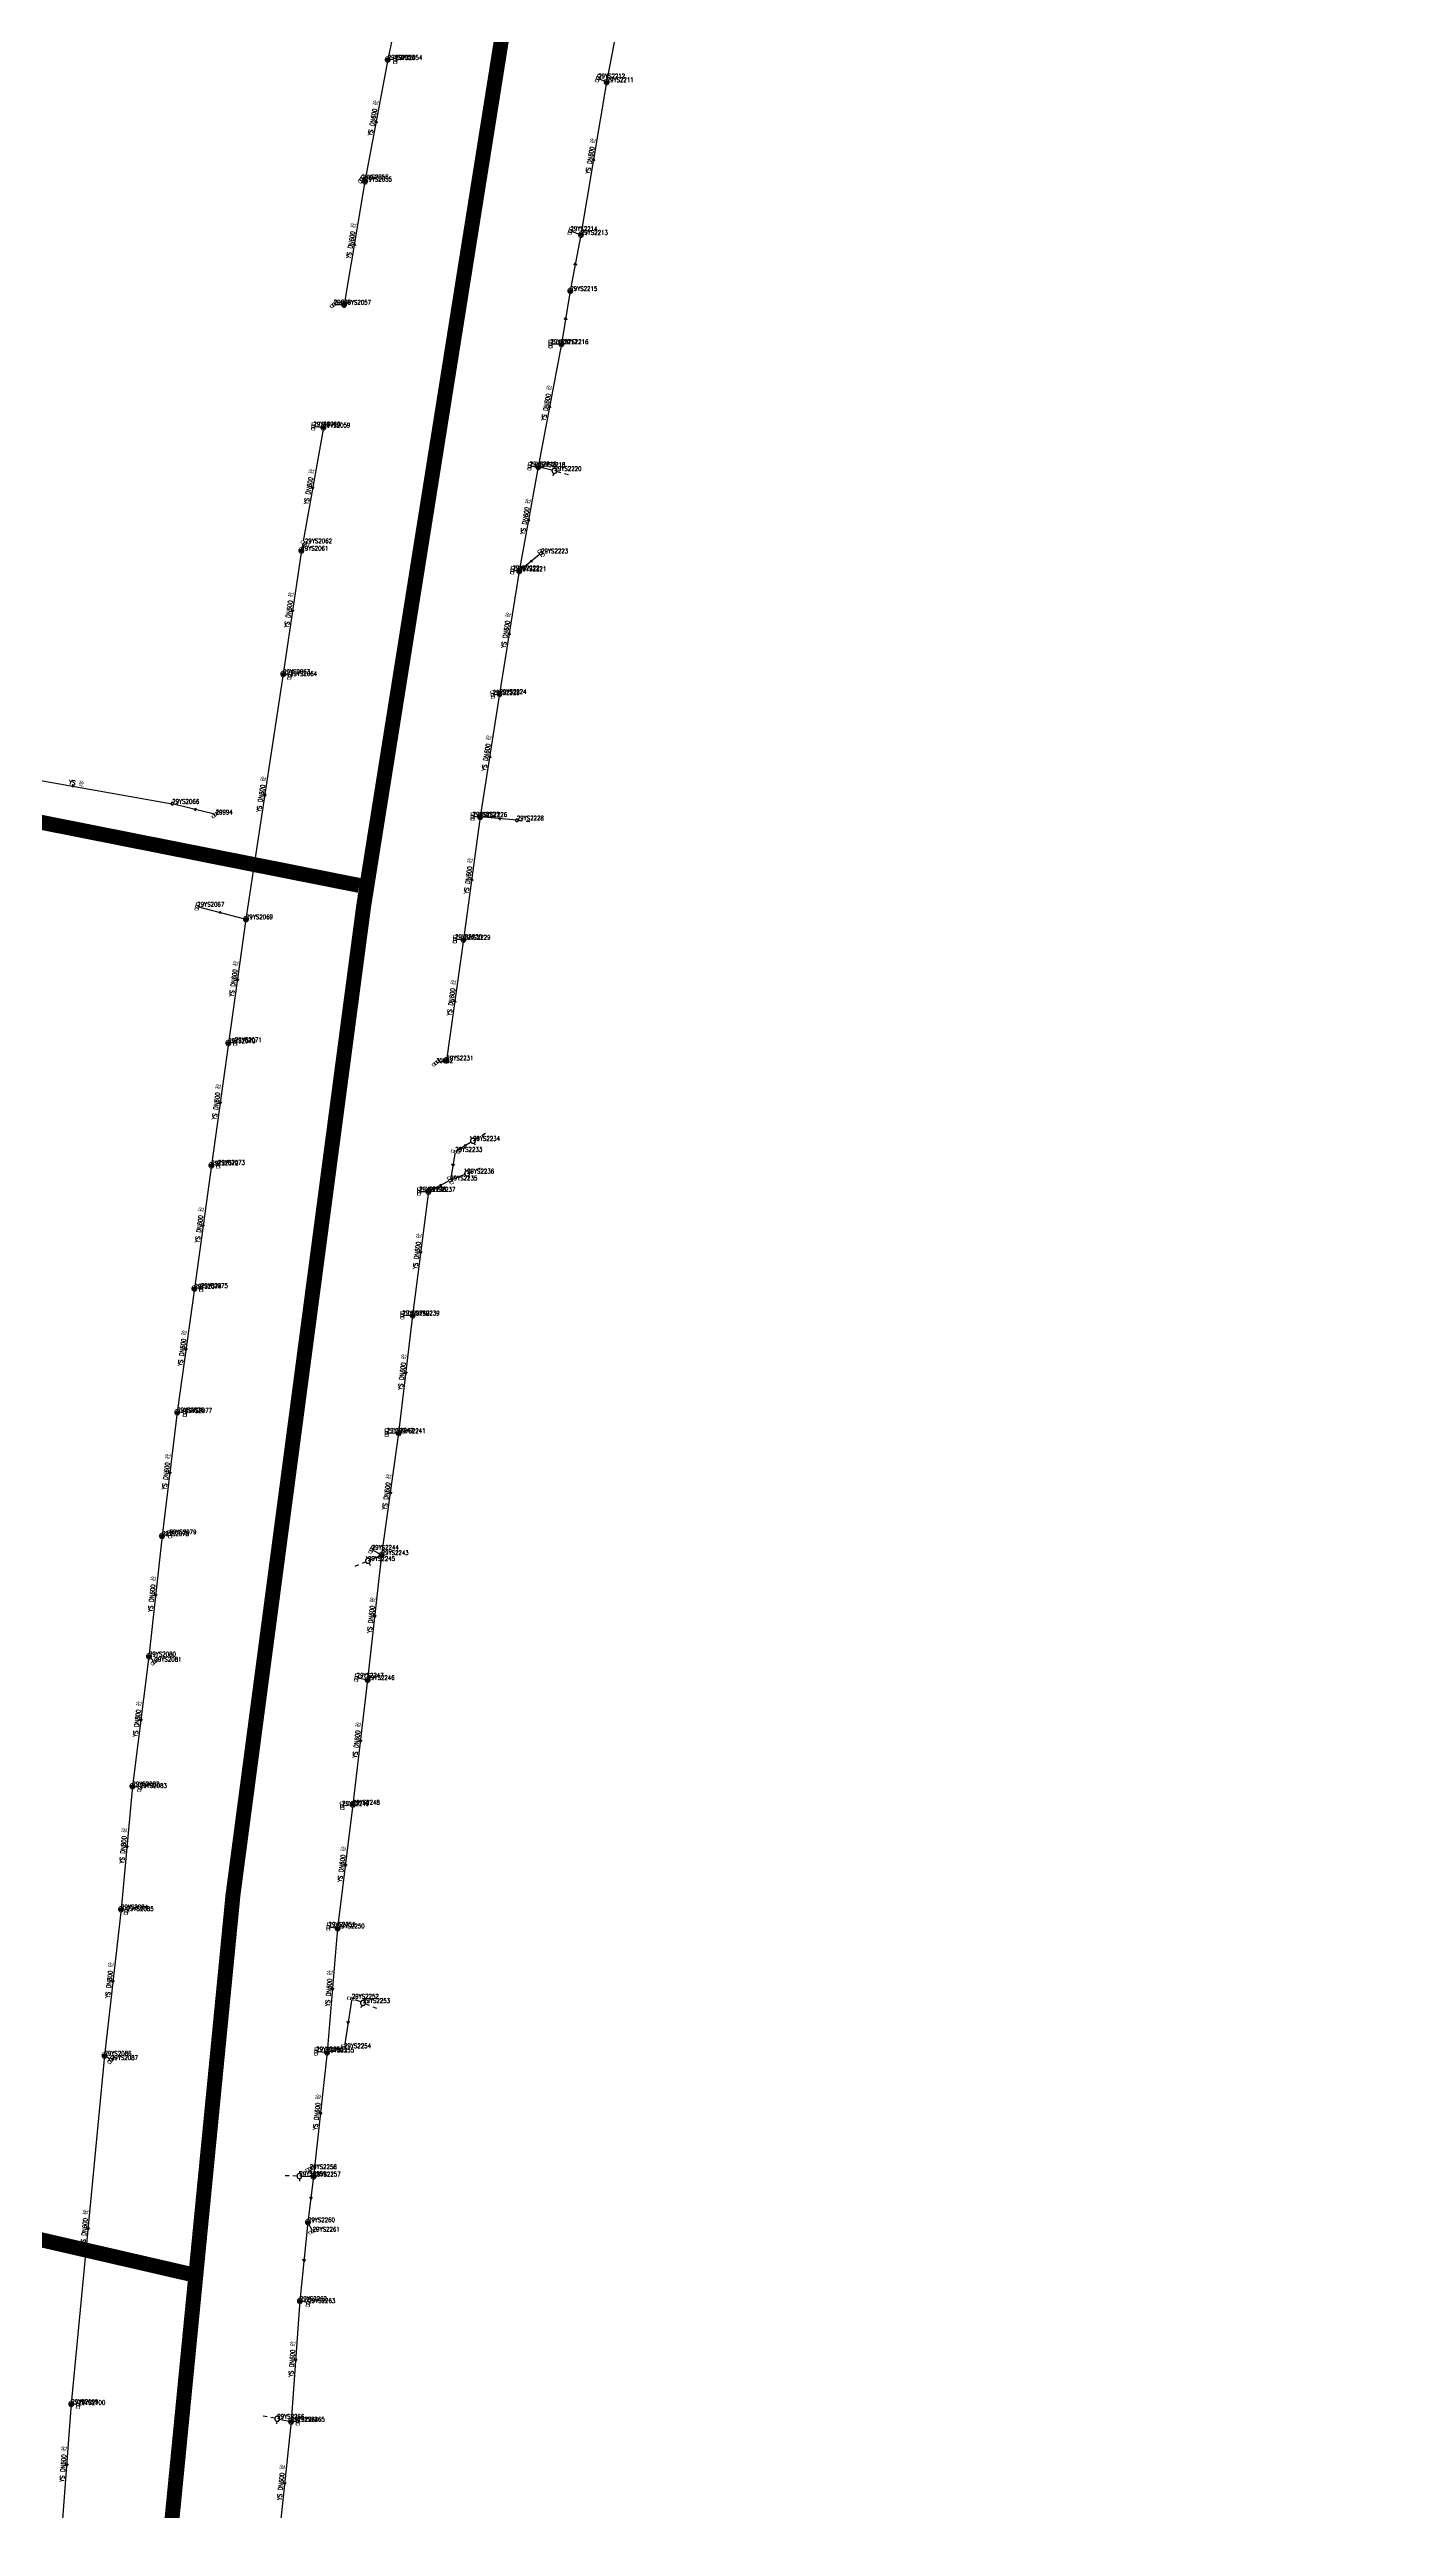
# Model space of a CAD drawing. Extents: x 78813 to 99477, y 2421021 to 2448125.
# Drawn here: x 83459.6 to 83732, y 2433721.8 to 2434215.7 of the extents above; entities that cross this region are included whole.
import ezdxf
from ezdxf.enums import TextEntityAlignment as Align

# ---------------------------------------------------------------- set-up
doc = ezdxf.new("R2010")
doc.units = 0
doc.set_wipeout_variables(frame=1)
doc.layers.get('0').update_dxf_attribs({"linetype": 'CONTINUOUS'})
doc.layers.add('DX_YS', color=42, linetype='CONTINUOUS')
doc.layers.add('道路', color=5, linetype='CONTINUOUS')
doc.layers.add('YSANNEXE', color=7, linetype='CONTINUOUS', true_color=0xcc9900)
doc.layers.add('YSLINE', color=7, linetype='CONTINUOUS', true_color=0xcc9900)
doc.styles.add('CcNameZT', font='txt.SHX', dxfattribs={"width": 0.8, "bigfont": 'HZTXT.SHX'})
doc.styles.get("Standard").update_dxf_attribs({"font": 'txt.shx', "bigfont": 'hztxt.shx'})

# ---------------------------------------------------------------- blocks, each defined once
blk = doc.blocks.new('PS雨水井')
blk.add_lwpolyline([(1, 0), (1, 0.07), (0.99, 0.14), (0.98, 0.21), (0.96, 0.28), (0.94, 0.34), (0.91, 0.41), (0.88, 0.47), (0.85, 0.53), (0.81, 0.59), (0.77, 0.64), (0.72, 0.69), (0.67, 0.74), (0.62, 0.79), (0.56, 0.83), (0.5, 0.87), (0.44, 0.9), (0.37, 0.93), (0.31, 0.95), (0.24, 0.97), (0.17, 0.98), (0.1, 0.99), (0.03, 1), (-0.03, 1), (-0.1, 0.99), (-0.17, 0.98), (-0.24, 0.97), (-0.31, 0.95), (-0.37, 0.93), (-0.44, 0.9), (-0.5, 0.87), (-0.56, 0.83), (-0.62, 0.79), (-0.67, 0.74), (-0.72, 0.69), (-0.77, 0.64), (-0.81, 0.59), (-0.85, 0.53), (-0.88, 0.47), (-0.91, 0.41), (-0.94, 0.34), (-0.96, 0.28), (-0.98, 0.21), (-0.99, 0.14), (-1, 0.07), (-1, 0), (-1, -0.07), (-0.99, -0.14), (-0.98, -0.21), (-0.96, -0.28), (-0.94, -0.34), (-0.91, -0.41), (-0.88, -0.47), (-0.85, -0.53), (-0.81, -0.59), (-0.77, -0.64), (-0.72, -0.69), (-0.67, -0.74), (-0.62, -0.79), (-0.56, -0.83), (-0.5, -0.87), (-0.44, -0.9), (-0.37, -0.93), (-0.31, -0.95), (-0.24, -0.97), (-0.17, -0.98), (-0.1, -0.99), (-0.03, -1), (0.03, -1), (0.1, -0.99), (0.17, -0.98), (0.24, -0.97), (0.31, -0.95), (0.37, -0.93), (0.44, -0.9), (0.5, -0.87), (0.56, -0.83), (0.62, -0.79), (0.67, -0.74), (0.72, -0.69), (0.77, -0.64), (0.81, -0.59), (0.85, -0.53), (0.88, -0.47), (0.91, -0.41), (0.94, -0.34), (0.96, -0.28), (0.98, -0.21), (0.99, -0.14), (1, 0)], close=True)
blk.add_wipeout([(1, 0), (1, 0.07), (0.99, 0.14), (0.98, 0.21), (0.96, 0.28), (0.94, 0.34), (0.91, 0.41), (0.88, 0.47), (0.85, 0.53), (0.81, 0.59), (0.77, 0.64), (0.72, 0.69), (0.67, 0.74), (0.62, 0.79), (0.56, 0.83), (0.5, 0.87), (0.44, 0.9), (0.37, 0.93), (0.31, 0.95), (0.24, 0.97), (0.17, 0.98), (0.1, 0.99), (0.03, 1), (-0.03, 1), (-0.1, 0.99), (-0.17, 0.98), (-0.24, 0.97), (-0.31, 0.95), (-0.37, 0.93), (-0.44, 0.9), (-0.5, 0.87), (-0.56, 0.83), (-0.62, 0.79), (-0.67, 0.74), (-0.72, 0.69), (-0.77, 0.64), (-0.81, 0.59), (-0.85, 0.53), (-0.88, 0.47), (-0.91, 0.41), (-0.94, 0.34), (-0.96, 0.28), (-0.98, 0.21), (-0.99, 0.14), (-1, 0.07), (-1, 0), (-1, -0.07), (-0.99, -0.14), (-0.98, -0.21), (-0.96, -0.28), (-0.94, -0.34), (-0.91, -0.41), (-0.88, -0.47), (-0.85, -0.53), (-0.81, -0.59), (-0.77, -0.64), (-0.72, -0.69), (-0.67, -0.74), (-0.62, -0.79), (-0.56, -0.83), (-0.5, -0.87), (-0.44, -0.9), (-0.37, -0.93), (-0.31, -0.95), (-0.24, -0.97), (-0.17, -0.98), (-0.1, -0.99), (-0.03, -1), (0.03, -1), (0.1, -0.99), (0.17, -0.98), (0.24, -0.97), (0.31, -0.95), (0.37, -0.93), (0.44, -0.9), (0.5, -0.87), (0.56, -0.83), (0.62, -0.79), (0.67, -0.74), (0.72, -0.69), (0.77, -0.64), (0.81, -0.59), (0.85, -0.53), (0.88, -0.47), (0.91, -0.41), (0.94, -0.34), (0.96, -0.28), (0.98, -0.21), (0.99, -0.14)])
for p, q in [((-1, 0), (0, 0)), ((-0.88, 0.48), (0, 0.47)), ((0, 1), (0, 0)), ((0, 0.47), (0.88, 0.47)), ((0, 0), (0, -1)), ((0, 0), (1, 0)), ((-0.88, -0.48), (0, -0.48)), ((0, -0.48), (0.88, -0.48))]:
    blk.add_line(p, q)
blk = doc.blocks.new('PS管线点')
blk.add_wipeout([(0.5, 0), (0.5, 0.03), (0.5, 0.07), (0.49, 0.1), (0.48, 0.14), (0.47, 0.17), (0.46, 0.2), (0.44, 0.23), (0.42, 0.26), (0.4, 0.29), (0.38, 0.32), (0.36, 0.35), (0.33, 0.37), (0.31, 0.39), (0.28, 0.41), (0.25, 0.43), (0.22, 0.45), (0.19, 0.46), (0.15, 0.48), (0.12, 0.49), (0.09, 0.49), (0.05, 0.5), (0.02, 0.5), (-0.02, 0.5), (-0.05, 0.5), (-0.09, 0.49), (-0.12, 0.49), (-0.15, 0.48), (-0.19, 0.46), (-0.22, 0.45), (-0.25, 0.43), (-0.28, 0.41), (-0.31, 0.39), (-0.33, 0.37), (-0.36, 0.35), (-0.38, 0.32), (-0.4, 0.29), (-0.42, 0.26), (-0.44, 0.23), (-0.46, 0.2), (-0.47, 0.17), (-0.48, 0.14), (-0.49, 0.1), (-0.5, 0.07), (-0.5, 0.03), (-0.5, 0), (-0.5, -0.03), (-0.5, -0.07), (-0.49, -0.1), (-0.48, -0.14), (-0.47, -0.17), (-0.46, -0.2), (-0.44, -0.23), (-0.42, -0.26), (-0.4, -0.29), (-0.38, -0.32), (-0.36, -0.35), (-0.33, -0.37), (-0.31, -0.39), (-0.28, -0.41), (-0.25, -0.43), (-0.22, -0.45), (-0.19, -0.46), (-0.15, -0.48), (-0.12, -0.49), (-0.09, -0.49), (-0.05, -0.5), (-0.02, -0.5), (0.02, -0.5), (0.05, -0.5), (0.09, -0.49), (0.12, -0.49), (0.15, -0.48), (0.19, -0.46), (0.22, -0.45), (0.25, -0.43), (0.28, -0.41), (0.31, -0.39), (0.33, -0.37), (0.36, -0.35), (0.38, -0.32), (0.4, -0.29), (0.42, -0.26), (0.44, -0.23), (0.46, -0.2), (0.47, -0.17), (0.48, -0.14), (0.49, -0.1), (0.5, -0.07)])
blk.add_lwpolyline([(0.5, 0), (0.5, 0.03), (0.5, 0.07), (0.49, 0.1), (0.48, 0.14), (0.47, 0.17), (0.46, 0.2), (0.44, 0.23), (0.42, 0.26), (0.4, 0.29), (0.38, 0.32), (0.36, 0.35), (0.33, 0.37), (0.31, 0.39), (0.28, 0.41), (0.25, 0.43), (0.22, 0.45), (0.19, 0.46), (0.15, 0.48), (0.12, 0.49), (0.09, 0.49), (0.05, 0.5), (0.02, 0.5), (-0.02, 0.5), (-0.05, 0.5), (-0.09, 0.49), (-0.12, 0.49), (-0.15, 0.48), (-0.19, 0.46), (-0.22, 0.45), (-0.25, 0.43), (-0.28, 0.41), (-0.31, 0.39), (-0.33, 0.37), (-0.36, 0.35), (-0.38, 0.32), (-0.4, 0.29), (-0.42, 0.26), (-0.44, 0.23), (-0.46, 0.2), (-0.47, 0.17), (-0.48, 0.14), (-0.49, 0.1), (-0.5, 0.07), (-0.5, 0.03), (-0.5, 0), (-0.5, -0.03), (-0.5, -0.07), (-0.49, -0.1), (-0.48, -0.14), (-0.47, -0.17), (-0.46, -0.2), (-0.44, -0.23), (-0.42, -0.26), (-0.4, -0.29), (-0.38, -0.32), (-0.36, -0.35), (-0.33, -0.37), (-0.31, -0.39), (-0.28, -0.41), (-0.25, -0.43), (-0.22, -0.45), (-0.19, -0.46), (-0.15, -0.48), (-0.12, -0.49), (-0.09, -0.49), (-0.05, -0.5), (-0.02, -0.5), (0.02, -0.5), (0.05, -0.5), (0.09, -0.49), (0.12, -0.49), (0.15, -0.48), (0.19, -0.46), (0.22, -0.45), (0.25, -0.43), (0.28, -0.41), (0.31, -0.39), (0.33, -0.37), (0.36, -0.35), (0.38, -0.32), (0.4, -0.29), (0.42, -0.26), (0.44, -0.23), (0.46, -0.2), (0.47, -0.17), (0.48, -0.14), (0.49, -0.1), (0.5, -0.07), (0.5, 0)], close=True)
blk = doc.blocks.new('PS雨篦')
blk.add_lwpolyline([(-1.5, 0.5), (0, 0.5), (1.5, 0.5), (1.5, -0.5), (0, -0.5), (-1.5, -0.5)], close=True)
blk.add_wipeout([(-1.5, 0.5), (0, 0.5), (1.5, 0.5), (1.5, -0.5), (0, -0.5), (-1.5, -0.5)])
for p, q in [((-0.51, -0.5), (-0.51, 0.5)), ((0.49, -0.5), (0.49, 0.5))]:
    blk.add_line(p, q)
blk = doc.blocks.new('PS预留口')
blk.add_lwpolyline([(4.2, 0), (5.8, 0)])
blk.add_wipeout([(1, 0), (1, 0.07), (0.99, 0.14), (0.98, 0.21), (0.96, 0.28), (0.94, 0.34), (0.91, 0.41), (0.88, 0.47), (0.85, 0.53), (0.81, 0.59), (0.77, 0.64), (0.72, 0.69), (0.67, 0.74), (0.62, 0.79), (0.56, 0.83), (0.5, 0.87), (0.44, 0.9), (0.37, 0.93), (0.31, 0.95), (0.24, 0.97), (0.17, 0.98), (0.1, 0.99), (0.03, 1), (-0.03, 1), (-0.1, 0.99), (-0.17, 0.98), (-0.24, 0.97), (-0.31, 0.95), (-0.37, 0.93), (-0.44, 0.9), (-0.5, 0.87), (-0.56, 0.83), (-0.62, 0.79), (-0.67, 0.74), (-0.72, 0.69), (-0.77, 0.64), (-0.81, 0.59), (-0.85, 0.53), (-0.88, 0.47), (-0.91, 0.41), (-0.94, 0.34), (-0.96, 0.28), (-0.98, 0.21), (-0.99, 0.14), (-1, 0.07), (-1, 0), (-1, -0.07), (-0.99, -0.14), (-0.98, -0.21), (-0.96, -0.28), (-0.94, -0.34), (-0.91, -0.41), (-0.88, -0.47), (-0.85, -0.53), (-0.81, -0.59), (-0.77, -0.64), (-0.72, -0.69), (-0.67, -0.74), (-0.62, -0.79), (-0.56, -0.83), (-0.5, -0.87), (-0.44, -0.9), (-0.37, -0.93), (-0.31, -0.95), (-0.24, -0.97), (-0.17, -0.98), (-0.1, -0.99), (-0.03, -1), (0.03, -1), (0.1, -0.99), (0.17, -0.98), (0.24, -0.97), (0.31, -0.95), (0.37, -0.93), (0.44, -0.9), (0.5, -0.87), (0.56, -0.83), (0.62, -0.79), (0.67, -0.74), (0.72, -0.69), (0.77, -0.64), (0.81, -0.59), (0.85, -0.53), (0.88, -0.47), (0.91, -0.41), (0.94, -0.34), (0.96, -0.28), (0.98, -0.21), (0.99, -0.14)])
blk.add_line((1, 0), (2.6, 0))
blk.add_lwpolyline([(1, 0), (1, 0.07), (0.99, 0.14), (0.98, 0.21), (0.96, 0.28), (0.94, 0.34), (0.91, 0.41), (0.88, 0.47), (0.85, 0.53), (0.81, 0.59), (0.77, 0.64), (0.72, 0.69), (0.67, 0.74), (0.62, 0.79), (0.56, 0.83), (0.5, 0.87), (0.44, 0.9), (0.37, 0.93), (0.31, 0.95), (0.24, 0.97), (0.17, 0.98), (0.1, 0.99), (0.03, 1), (-0.03, 1), (-0.1, 0.99), (-0.17, 0.98), (-0.24, 0.97), (-0.31, 0.95), (-0.37, 0.93), (-0.44, 0.9), (-0.5, 0.87), (-0.56, 0.83), (-0.62, 0.79), (-0.67, 0.74), (-0.72, 0.69), (-0.77, 0.64), (-0.81, 0.59), (-0.85, 0.53), (-0.88, 0.47), (-0.91, 0.41), (-0.94, 0.34), (-0.96, 0.28), (-0.98, 0.21), (-0.99, 0.14), (-1, 0.07), (-1, 0), (-1, -0.07), (-0.99, -0.14), (-0.98, -0.21), (-0.96, -0.28), (-0.94, -0.34), (-0.91, -0.41), (-0.88, -0.47), (-0.85, -0.53), (-0.81, -0.59), (-0.77, -0.64), (-0.72, -0.69), (-0.67, -0.74), (-0.62, -0.79), (-0.56, -0.83), (-0.5, -0.87), (-0.44, -0.9), (-0.37, -0.93), (-0.31, -0.95), (-0.24, -0.97), (-0.17, -0.98), (-0.1, -0.99), (-0.03, -1), (0.03, -1), (0.1, -0.99), (0.17, -0.98), (0.24, -0.97), (0.31, -0.95), (0.37, -0.93), (0.44, -0.9), (0.5, -0.87), (0.56, -0.83), (0.62, -0.79), (0.67, -0.74), (0.72, -0.69), (0.77, -0.64), (0.81, -0.59), (0.85, -0.53), (0.88, -0.47), (0.91, -0.41), (0.94, -0.34), (0.96, -0.28), (0.98, -0.21), (0.99, -0.14), (1, 0)], close=True)
for points in [[(0, 1), (0, 2)], [(0, -2), (0, -1)]]:
    blk.add_lwpolyline(points)
blk = doc.blocks.new('PS非普查')
blk.add_lwpolyline([(3.7, 0), (5.3, 0)])
blk.add_wipeout([(0.5, 0), (0.5, 0.03), (0.5, 0.07), (0.49, 0.1), (0.48, 0.14), (0.47, 0.17), (0.46, 0.2), (0.44, 0.23), (0.42, 0.26), (0.4, 0.29), (0.38, 0.32), (0.36, 0.35), (0.33, 0.37), (0.31, 0.39), (0.28, 0.41), (0.25, 0.43), (0.22, 0.45), (0.19, 0.46), (0.15, 0.48), (0.12, 0.49), (0.09, 0.49), (0.05, 0.5), (0.02, 0.5), (-0.02, 0.5), (-0.05, 0.5), (-0.09, 0.49), (-0.12, 0.49), (-0.15, 0.48), (-0.19, 0.46), (-0.22, 0.45), (-0.25, 0.43), (-0.28, 0.41), (-0.31, 0.39), (-0.33, 0.37), (-0.36, 0.35), (-0.38, 0.32), (-0.4, 0.29), (-0.42, 0.26), (-0.44, 0.23), (-0.46, 0.2), (-0.47, 0.17), (-0.48, 0.14), (-0.49, 0.1), (-0.5, 0.07), (-0.5, 0.03), (-0.5, 0), (-0.5, -0.03), (-0.5, -0.07), (-0.49, -0.1), (-0.48, -0.14), (-0.47, -0.17), (-0.46, -0.2), (-0.44, -0.23), (-0.42, -0.26), (-0.4, -0.29), (-0.38, -0.32), (-0.36, -0.35), (-0.33, -0.37), (-0.31, -0.39), (-0.28, -0.41), (-0.25, -0.43), (-0.22, -0.45), (-0.19, -0.46), (-0.15, -0.48), (-0.12, -0.49), (-0.09, -0.49), (-0.05, -0.5), (-0.02, -0.5), (0.02, -0.5), (0.05, -0.5), (0.09, -0.49), (0.12, -0.49), (0.15, -0.48), (0.19, -0.46), (0.22, -0.45), (0.25, -0.43), (0.28, -0.41), (0.31, -0.39), (0.33, -0.37), (0.36, -0.35), (0.38, -0.32), (0.4, -0.29), (0.42, -0.26), (0.44, -0.23), (0.46, -0.2), (0.47, -0.17), (0.48, -0.14), (0.49, -0.1), (0.5, -0.07)])
blk.add_line((0.5, 0), (2.1, 0))
blk.add_lwpolyline([(0.5, 0), (0.5, 0.03), (0.5, 0.07), (0.49, 0.1), (0.48, 0.14), (0.47, 0.17), (0.46, 0.2), (0.44, 0.23), (0.42, 0.26), (0.4, 0.29), (0.38, 0.32), (0.36, 0.35), (0.33, 0.37), (0.31, 0.39), (0.28, 0.41), (0.25, 0.43), (0.22, 0.45), (0.19, 0.46), (0.15, 0.48), (0.12, 0.49), (0.09, 0.49), (0.05, 0.5), (0.02, 0.5), (-0.02, 0.5), (-0.05, 0.5), (-0.09, 0.49), (-0.12, 0.49), (-0.15, 0.48), (-0.19, 0.46), (-0.22, 0.45), (-0.25, 0.43), (-0.28, 0.41), (-0.31, 0.39), (-0.33, 0.37), (-0.36, 0.35), (-0.38, 0.32), (-0.4, 0.29), (-0.42, 0.26), (-0.44, 0.23), (-0.46, 0.2), (-0.47, 0.17), (-0.48, 0.14), (-0.49, 0.1), (-0.5, 0.07), (-0.5, 0.03), (-0.5, 0), (-0.5, -0.03), (-0.5, -0.07), (-0.49, -0.1), (-0.48, -0.14), (-0.47, -0.17), (-0.46, -0.2), (-0.44, -0.23), (-0.42, -0.26), (-0.4, -0.29), (-0.38, -0.32), (-0.36, -0.35), (-0.33, -0.37), (-0.31, -0.39), (-0.28, -0.41), (-0.25, -0.43), (-0.22, -0.45), (-0.19, -0.46), (-0.15, -0.48), (-0.12, -0.49), (-0.09, -0.49), (-0.05, -0.5), (-0.02, -0.5), (0.02, -0.5), (0.05, -0.5), (0.09, -0.49), (0.12, -0.49), (0.15, -0.48), (0.19, -0.46), (0.22, -0.45), (0.25, -0.43), (0.28, -0.41), (0.31, -0.39), (0.33, -0.37), (0.36, -0.35), (0.38, -0.32), (0.4, -0.29), (0.42, -0.26), (0.44, -0.23), (0.46, -0.2), (0.47, -0.17), (0.48, -0.14), (0.49, -0.1), (0.5, -0.07), (0.5, 0)], close=True)
blk = doc.blocks.new('测量点')
h = blk.add_hatch(color=256)
edge = h.paths.add_edge_path()
edge.add_arc((0, 0), 0.5, 0, 360)
blk.add_circle((0, 0), 0.5)
blk = doc.blocks.new('LX')
for p, q in [((-0.866, 0.5), (0, 0)), ((0, 0), (-0.866, -0.5))]:
    blk.add_line(p, q)

msp = doc.modelspace()

# ---------------------------------------------------------------- linework, layer by layer
at = {"layer": 'YSLINE'}
for p, q in [((83532.62, 2434237.83), (83527.52, 2434213.61)), ((83575.22, 2434228.69), (83571.45, 2434209.08)), ((83527.52, 2434213.61), (83522.96, 2434189.15)), ((83529.04, 2434213.56), (83527.52, 2434213.61)), ((83571.45, 2434209.08), (83566.28, 2434178.45)), ((83569.74, 2434209.86), (83571.45, 2434209.08)), ((83522.96, 2434189.15), (83518.77, 2434164.44)), ((83522.27, 2434189.6), (83522.96, 2434189.15)), ((83566.28, 2434178.45), (83564.16, 2434167.2)), ((83564.19, 2434179.21), (83566.28, 2434178.45)), ((83564.16, 2434167.2), (83562.37, 2434156.54)), ((83516.72, 2434164.47), (83518.77, 2434164.44)), ((83562.37, 2434156.54), (83557.74, 2434131.88)), ((83560.19, 2434156.55), (83562.37, 2434156.54)), ((83514.61, 2434139.81), (83510.2, 2434115.1)), ((83512.62, 2434140.03), (83514.61, 2434139.81)), ((83557.74, 2434131.88), (83553.91, 2434110.98)), ((83556, 2434132.01), (83557.74, 2434131.88)), ((83560.98, 2434131.08), (83557.74, 2434131.88)), ((83510.2, 2434115.1), (83506.56, 2434090.34)), ((83510.93, 2434116.58), (83510.2, 2434115.1)), ((83558.3, 2434114.55), (83553.91, 2434110.98)), ((83553.91, 2434110.98), (83549.96, 2434086.33)), ((83552.56, 2434111.16), (83553.91, 2434110.98)), ((83506.56, 2434090.34), (83499.09, 2434041.14)), ((83507.94, 2434089.93), (83506.56, 2434090.34)), ((83549.96, 2434086.33), (83546.06, 2434061.67)), ((83548.58, 2434086.18), (83549.96, 2434086.33)), ((83444.9, 2434071.26), (83484.29, 2434064.3)), ((83493.01, 2434062.17), (83484.29, 2434064.3)), ((83546.06, 2434061.67), (83542.72, 2434037.04)), ((83544.56, 2434061.73), (83546.06, 2434061.67)), ((83553.43, 2434060.97), (83546.06, 2434061.67)), ((83489.31, 2434043.66), (83499.09, 2434041.14)), ((83499.09, 2434041.14), (83495.55, 2434016.29)), ((83542.72, 2434037.04), (83539.3, 2434012.82)), ((83541.03, 2434037.15), (83542.72, 2434037.04)), ((83495.55, 2434016.29), (83492.15, 2433991.75)), ((83496.84, 2434016.49), (83495.55, 2434016.29)), ((83537.21, 2434012.29), (83539.3, 2434012.82)), ((83541.07, 2433994.49), (83540.09, 2433988.74)), ((83544.64, 2433996.67), (83541.07, 2433994.49)), ((83492.15, 2433991.75), (83488.73, 2433967.02)), ((83493.46, 2433991.87), (83492.15, 2433991.75)), ((83540.09, 2433988.74), (83535.69, 2433986.47)), ((83543.46, 2433990.12), (83540.09, 2433988.74)), ((83535.69, 2433986.47), (83532.52, 2433961.64)), ((83533.83, 2433986.51), (83535.69, 2433986.47)), ((83488.73, 2433967.02), (83485.29, 2433942.22)), ((83490.04, 2433967.16), (83488.73, 2433967.02)), ((83532.52, 2433961.64), (83529.71, 2433938.03)), ((83530.47, 2433961.69), (83532.52, 2433961.64)), ((83485.29, 2433942.22), (83482.24, 2433917.39)), ((83486.86, 2433942.12), (83485.29, 2433942.22)), ((83529.71, 2433938.03), (83526.31, 2433913.58)), ((83527.33, 2433938.11), (83529.71, 2433938.03)), ((83482.24, 2433917.39), (83479.62, 2433893.23)), ((83483.74, 2433917.74), (83482.24, 2433917.39)), ((83524.31, 2433914.65), (83526.31, 2433913.58)), ((83526.31, 2433913.58), (83523.49, 2433888.52)), ((83523.58, 2433912.4), (83526.31, 2433913.58)), ((83479.62, 2433893.23), (83476.3, 2433867.18)), ((83480.73, 2433892.19), (83479.62, 2433893.23)), ((83523.49, 2433888.52), (83520.51, 2433863.5)), ((83521.28, 2433888.98), (83523.49, 2433888.52)), ((83476.3, 2433867.18), (83474.02, 2433842.49)), ((83477.8, 2433866.85), (83476.3, 2433867.18)), ((83520.51, 2433863.5), (83517.48, 2433838.68)), ((83518.37, 2433863.25), (83520.51, 2433863.5)), ((83474.02, 2433842.49), (83470.7, 2433813.13)), ((83475.13, 2433842.16), (83474.02, 2433842.49)), ((83517.48, 2433838.68), (83515.36, 2433813.79)), ((83515.66, 2433838.98), (83517.48, 2433838.68)), ((83520.32, 2433824.57), (83518.76, 2433814.63)), ((83522.57, 2433823.7), (83520.32, 2433824.57)), ((83470.7, 2433813.13), (83464.04, 2433743.23)), ((83472, 2433812.27), (83470.7, 2433813.13)), ((83515.36, 2433813.79), (83512.65, 2433788.89)), ((83513.19, 2433813.97), (83515.36, 2433813.79)), ((83518.76, 2433814.63), (83515.36, 2433813.79)), ((83509.82, 2433788.96), (83512.65, 2433788.89)), ((83512.65, 2433788.89), (83511.52, 2433779.71)), ((83511.89, 2433790.38), (83512.65, 2433788.89)), ((83511.52, 2433779.71), (83509.9, 2433763.9)), ((83512.48, 2433777.84), (83511.52, 2433779.71)), ((83509.9, 2433763.9), (83508.14, 2433739.71)), ((83511.6, 2433763.5), (83509.9, 2433763.9)), ((83464.04, 2433743.23), (83462.16, 2433718.32)), ((83465.44, 2433743.08), (83464.04, 2433743.23)), ((83505.37, 2433740.26), (83508.14, 2433739.71)), ((83508.14, 2433739.71), (83505.47, 2433714.45)), ((83509.47, 2433739.72), (83508.14, 2433739.71))]:
    msp.add_line(p, q, dxfattribs=at)

# ---------------------------------------------------------------- block references
at = {"layer": 'DX_YS', "xscale": 0.5, "yscale": 0.5, "zscale": 0.5}
msp.add_blockref('测量点', (83493.01, 2434062.17, 3.6), dxfattribs=at)
at = {"layer": 'YSANNEXE', "yscale": 0.5, "zscale": 0.5}
for p, xscale, rotation in [((83525.24, 2434201.38), 0.4999999998600195, 79.54987812078774), ((83568.86, 2434193.76), 0.4999999999066174, 80.12283591637986), ((83520.87, 2434176.79), 0.4999999999066174, 80.12283591637986), ((83565.22, 2434172.83), 0.4999999998600195, 79.54987812078774), ((83563.26, 2434161.87), 0.4999999998478337, 80.69579371178567), ((83560.05, 2434144.21), 0.4999999998600195, 79.54987812078774), ((83512.41, 2434127.46), 0.4999999999661317, 260.1228389879709), ((83555.83, 2434121.43), 0.4999999998600195, 79.54987812078774), ((83508.38, 2434102.72), 0.499999999796241, 261.841712372061), ((83551.94, 2434098.65), 0.4999999998478337, 80.69579371178567), ((83548.01, 2434074), 0.5000000000985635, 81.26875151141947), ((83464.59, 2434067.78), 0.4999999999695289, 350.0772128462158), ((83488.65, 2434063.24), 0.4999999999869299, 166.1577605953185), ((83502.82, 2434065.74), 0.5000000002206052, 261.2687545840488), ((83549.75, 2434061.32), 0.500000000011617, 174.7521275033505), ((83544.39, 2434049.35), 0.4999999999452087, 82.4146670993519), ((83494.2, 2434042.4), 0.4999999999886127, 345.4935504689448), ((83497.32, 2434028.72), 0.499999999796241, 261.841712372061), ((83541.01, 2434024.93), 0.4999999998732161, 81.84170930234544), ((83493.85, 2434004.02), 0.499999999796241, 261.841712372061), ((83490.44, 2433979.38), 0.5000000001322744, 262.414670172308), ((83534.1, 2433974.06), 0.4999999998695014, 262.9876279638796), ((83487.01, 2433954.62), 0.499999999796241, 261.841712372061), ((83531.12, 2433949.84), 0.4999999998695014, 262.9876279638796), ((83483.77, 2433929.81), 0.4999999998695014, 262.9876279638796), ((83528.01, 2433925.8), 0.499999999796241, 261.841712372061), ((83480.93, 2433905.31), 0.5000000001235119, 263.5605857614379), ((83524.9, 2433901.05), 0.5000000001235119, 263.5605857614379), ((83477.96, 2433880.21), 0.4999999998695014, 262.9876279638796), ((83522, 2433876.01), 0.4999999998695014, 262.9876279638796), ((83475.16, 2433854.84), 0.5000000000253718, 264.7065013509815), ((83518.99, 2433851.09), 0.4999999998695014, 262.9876279638796), ((83472.36, 2433827.81), 0.5000000001235119, 263.5605857614379), ((83516.42, 2433826.23), 0.499999999900838, 265.279459144631), ((83514.01, 2433801.34), 0.5000000001235119, 263.5605857614379), ((83512.09, 2433784.3), 0.4999999998695014, 262.9876279638796), ((83467.37, 2433778.18), 0.5000000000253718, 264.7065013509815), ((83510.71, 2433771.81), 0.4999999998528557, 264.1335435540138), ((83509.02, 2433751.81), 0.4999999998092598, 265.8524169390578), ((83463.1, 2433730.78), 0.4999999998092598, 265.8524169390578), ((83506.81, 2433727.08), 0.4999999998528557, 264.1335435540138)]:
    msp.add_blockref('LX', p, dxfattribs=dict(at, xscale=xscale, rotation=rotation))

# ---------------------------------------------------------------- texts
at = {"layer": 'DX_YS', "style": 'CcNameZT', "width": 0.8}
for s, rotation, p in [(' YS DN600 砼', 79.4429, (83525, 2434201.42, 3.15)), (' YS DN600 砼', 80.406, (83568.62, 2434193.81, 3.38)), (' YS DN600 砼', 80.3776, (83520.62, 2434176.83, 3.15)), (' YS DN600 砼', 79.3805, (83559.81, 2434144.26, 3.51)), (' YS DN600 砼', 79.8673, (83512.16, 2434127.5, 3.32)), (' YS DN600 砼', 79.6194, (83555.58, 2434121.48, 3.35)), (' YS DN600 砼', 81.64, (83508.13, 2434102.76, 3.27)), (' YS DN600 砼', 80.8894, (83551.69, 2434098.69, 3.53)), (' YS DN600 砼', 81.0172, (83547.77, 2434074.04, 3.51)), (' YS 砼', 349.9909, (83464.64, 2434068.03, 3.7)), (' YS DN600 砼', 81.363, (83502.58, 2434065.78, 3.23)), (' YS DN600 砼', 82.2619, (83544.14, 2434049.39, 3.54)), (' YS DN600 砼', 81.908, (83497.07, 2434028.76, 3.12)), (' YS DN600 砼', 81.9613, (83540.76, 2434024.96, 3.54)), (' YS DN600 砼', 82.0988, (83493.6, 2434004.06, 3.08)), (' YS DN600 砼', 82.1328, (83490.19, 2433979.42, 3.12)), (' YS DN600 砼', 82.7234, (83533.86, 2433974.09, 3.52)), (' YS DN600 砼', 82.1071, (83486.76, 2433954.65, 3.02)), (' YS DN600 砼', 83.2279, (83530.87, 2433949.87, 3.15)), (' YS DN600 砼', 82.9892, (83483.52, 2433929.84, 2.86)), (' YS DN600 砼', 82.0658, (83527.76, 2433925.84, 2.9)), (' YS DN600 砼', 83.8071, (83480.68, 2433905.34, 2.96)), (' YS DN600 砼', 83.581, (83524.65, 2433901.08, 2.76)), (' YS DN800 砼', 82.7505, (83477.71, 2433880.24, 2.93)), (' YS DN600 砼', 83.2143, (83521.75, 2433876.04, 2.86)), (' YS DN800 砼', 84.7089, (83474.91, 2433854.86, 2.67)), (' YS DN600 砼', 83.0367, (83518.75, 2433851.12, 2.77)), (' YS DN800 砼', 83.5521, (83472.11, 2433827.84, 2.6)), (' YS DN600 砼', 85.1426, (83516.17, 2433826.25, 2.76)), (' YS DN600 砼', 83.7692, (83513.76, 2433801.37, 2.86)), (' YS DN600 砼', 84.5554, (83467.12, 2433778.21, 2.57)), (' YS DN600 砼', 85.8501, (83508.77, 2433751.83, 2.71)), (' YS DN600 砼', 85.6845, (83462.85, 2433730.8, 2.54)), (' YS DN600 砼', 83.9552, (83506.56, 2433727.11, 2.75))]:
    msp.add_text(s, height=0.9, rotation=rotation, dxfattribs=at).set_placement(p, align=Align.CENTER)

# ---------------------------------------------------------------- next in the draw order: block references
at = {"layer": 'DX_YS', "xscale": 0.5, "yscale": 0.5, "zscale": 0.5}
for name, p in [('PS雨水井', (83527.52, 2434213.61, 3.14)), ('PS雨水井', (83571.45, 2434209.08, 3.35)), ('PS雨水井', (83522.96, 2434189.15, 3.15)), ('PS雨水井', (83566.28, 2434178.45, 3.38)), ('PS雨水井', (83564.16, 2434167.2, 3.49)), ('PS雨水井', (83518.77, 2434164.44, 3.24)), ('PS雨水井', (83562.37, 2434156.54, 3.47)), ('PS雨水井', (83514.61, 2434139.81, 3.32)), ('PS雨水井', (83557.74, 2434131.88, 3.51)), ('PS雨水井', (83510.2, 2434115.1, 3.27)), ('PS雨水井', (83553.91, 2434110.98, 3.35)), ('PS雨水井', (83506.56, 2434090.34, 3.23)), ('PS雨水井', (83549.96, 2434086.33, 3.53)), ('PS管线点', (83484.29, 2434064.3, 3.38)), ('PS雨水井', (83546.06, 2434061.67, 3.51)), ('PS雨水井', (83499.09, 2434041.14, 3.12)), ('PS雨水井', (83542.72, 2434037.04, 3.54)), ('PS雨水井', (83495.55, 2434016.29, 3.08)), ('PS雨水井', (83539.3, 2434012.82, 3.55)), ('PS雨水井', (83492.15, 2433991.75, 3.12)), ('PS雨水井', (83535.69, 2433986.47, 3.52)), ('PS雨水井', (83488.73, 2433967.02, 3.02)), ('PS雨水井', (83532.52, 2433961.64, 3.15)), ('PS雨水井', (83485.29, 2433942.22, 2.86)), ('PS雨水井', (83529.71, 2433938.03, 2.9)), ('PS雨水井', (83482.24, 2433917.39, 2.96)), ('PS雨水井', (83526.31, 2433913.58, 2.76)), ('PS雨水井', (83479.62, 2433893.23, 2.93)), ('PS雨水井', (83523.49, 2433888.52, 2.86)), ('PS雨水井', (83476.3, 2433867.18, 2.67)), ('PS雨水井', (83520.51, 2433863.5, 2.77)), ('PS雨水井', (83474.02, 2433842.49, 2.6)), ('PS雨水井', (83517.48, 2433838.68, 2.76)), ('PS雨水井', (83470.7, 2433813.13, 2.57)), ('PS雨水井', (83515.36, 2433813.79, 2.86)), ('PS雨水井', (83512.65, 2433788.89, 3.14)), ('PS雨水井', (83511.52, 2433779.71, 2.52)), ('PS雨水井', (83509.9, 2433763.9, 2.71)), ('PS雨水井', (83464.04, 2433743.23, 2.54)), ('PS雨水井', (83508.14, 2433739.71, 2.75))]:
    msp.add_blockref(name, p, dxfattribs=at)
at = {"layer": 'DX_YS'}
for name, p, xscale, yscale, zscale, rotation in [('PS雨篦', (83558.3, 2434114.55, 4.18), 0.4999999998545737, 0.5, 0.5, 129.1518430990242), ('PS雨篦', (83493.01, 2434062.17, 3.6), 0.499999999857888, 0.5, 0.5, 40.16648119226884), ('PS非普查', (83553.43, 2434060.97, 4.21), 0.5000000000002381, 0.5000000000002381, 0.5000000000002381, 354.5321351593778), ('PS雨篦', (83489.31, 2434043.66, 4.03), 0.4999999999091491, 0.5, 0.5, 255.5424716258531), ('PS预留口', (83544.64, 2433996.67, 4.69), 0.5000000000667334, 0.5, 0.5, 31.47111817287598), ('PS雨篦', (83540.09, 2433988.74, 4.37), 0.5000000000699761, 0.5, 0.5, 117.2746724040824), ('PS预留口', (83522.57, 2433823.7, 4.17), 0.4999999999190098, 0.5, 0.5, 338.8344482230247), ('PS雨篦', (83518.76, 2433814.63, 3.73), 0.5000000000188425, 0.5, 0.5, 103.9130781920707)]:
    msp.add_blockref(name, p, dxfattribs=dict(at, xscale=xscale, yscale=yscale, zscale=zscale, rotation=rotation))

# ---------------------------------------------------------------- next in the draw order: block references
at = {"layer": 'DX_YS', "yscale": 0.5, "zscale": 0.5}
for name, p, xscale, rotation in [('PS雨篦', (83529.04, 2434213.56, 3.6), 0.5000000000400012, 88.2975223109813), ('PS雨篦', (83569.74, 2434209.86, 3.83), 0.5000000001664382, 245.2737774625776), ('PS雨篦', (83522.27, 2434189.6, 3.44), 0.5000000001204523, 236.2522328380324), ('PS雨篦', (83564.19, 2434179.21, 3.83), 0.5000000001086008, 250.0434131750789), ('PS雨篦', (83560.19, 2434156.55, 3.93), 0.4999999998416116, 269.737177160889), ('PS雨篦', (83512.62, 2434140.03, 3.67), 0.4999999999235465, 263.5872460485137), ('PS雨篦', (83556, 2434132.01, 4.02), 0.5000000000359982, 265.8933349337642), ('PS预留口', (83560.98, 2434131.08, 4.37), 0.4999999999923161, 346.0639092979652), ('PS雨篦', (83510.93, 2434116.58, 3.96), 0.5000000000355992, 153.6846020477997), ('PS雨篦', (83552.56, 2434111.16, 3.96), 0.4999999999743525, 262.4440793266671), ('PS雨篦', (83507.94, 2434089.93, 3.88), 0.5000000001064766, 73.38834063634486), ('PS雨篦', (83548.58, 2434086.18, 3.94), 0.499999999902111, 276.3447321890148), ('PS雨篦', (83544.56, 2434061.73, 4.12), 0.4999999999984741, 267.9409852938678), ('PS雨篦', (83541.03, 2434037.15, 4.12), 0.4999999999601397, 266.1295072646163), ('PS雨篦', (83496.84, 2434016.49, 3.84), 0.4999999999655715, 98.71600483630293), ('PS雨篦', (83541.07, 2433994.49, 4.57), 0.5000000000017948, 170.2986978250613), ('PS雨篦', (83493.46, 2433991.87, 3.83), 0.4999999999290346, 95.49816273322699), ('PS雨篦', (83533.83, 2433986.51, 3.79), 0.4999999999559828, 268.8597826889151), ('PS雨篦', (83490.04, 2433967.16, 3.69), 0.4999999998204744, 96.17717490666105), ('PS雨篦', (83530.47, 2433961.69, 3.57), 0.5000000000928712, 268.6287459087004), ('PS雨篦', (83486.86, 2433942.12, 3.61), 0.5000000001920535, 86.38266686713489), ('PS雨篦', (83527.33, 2433938.11, 3.64), 0.5000000002301892, 268.1060201715357), ('PS雨篦', (83483.74, 2433917.74, 3.66), 0.5000000001227111, 102.9556590001061), ('PS雨篦', (83524.31, 2433914.65, 3.75), 0.4999999997974306, 241.7472679739422), ('PS雨篦', (83480.73, 2433892.19, 3.55), 0.5000000000798038, 46.94374115389721), ('PS雨篦', (83521.28, 2433888.98, 3.59), 0.5000000000628223, 258.1283134633891), ('PS雨篦', (83477.8, 2433866.85, 3.46), 0.5000000000953551, 77.26509326743931), ('PS雨篦', (83518.37, 2433863.25, 3.5), 0.4999999998657555, 276.6306733237578), ('PS雨篦', (83475.13, 2433842.16, 3.49), 0.4999999998662963, 73.34327054890187), ('PS雨篦', (83515.66, 2433838.98, 3.55), 0.4999999999322617, 260.4560163082787), ('PS雨篦', (83520.32, 2433824.57, 3.94), 0.4999999999852927, 171.0906960483182), ('PS雨篦', (83472, 2433812.27, 3.49), 0.4999999998062167, 56.67622973541754), ('PS雨篦', (83513.19, 2433813.97, 3.71), 0.4999999997999442, 265.2232959655546), ('PS雨篦', (83511.89, 2433790.38, 4.03), 0.5000000000272157, 206.9019912095759), ('PS雨篦', (83512.48, 2433777.84, 3.39), 0.500000000091824, 26.96827779381327), ('PS雨篦', (83511.6, 2433763.5, 3.26), 0.5000000001349407, 76.60598789259103), ('PS雨篦', (83465.44, 2433743.08, 3.2), 0.4999999998385191, 83.83967197991579), ('PS预留口', (83505.37, 2433740.26, 3.2), 0.4999999999941212, 168.8965379144644), ('PS雨篦', (83509.47, 2433739.72, 3.07), 0.4999999997902912, 90.30292047277297)]:
    msp.add_blockref(name, p, dxfattribs=dict(at, xscale=xscale, rotation=rotation))
at = {"layer": 'DX_YS', "xscale": 0.5, "yscale": 0.5, "zscale": 0.5}
for p in [(83516.72, 2434164.47, 3.58), (83537.21, 2434012.29, 4.19)]:
    msp.add_blockref('测量点', p, dxfattribs=at)
at = {"layer": 'YSANNEXE', "yscale": 0.5, "zscale": 0.5}
for p, xscale, rotation in [((83556.11, 2434112.76), 0.500000000103936, 218.869877754271), ((83537.89, 2433987.6), 0.4999999999828191, 207.4107218326135), ((83519.54, 2433819.6), 0.5000000002206052, 261.2687545840488)]:
    msp.add_blockref('LX', p, dxfattribs=dict(at, xscale=xscale, rotation=rotation))

# ---------------------------------------------------------------- next in the draw order: texts
at = {"layer": 'DX_YS', "width": 0.8}
for s, p in [('29YS2215', (83564.16, 2434167.2, 3.49)), ('29YS2223', (83558.3, 2434114.55, 4.18)), ('29YS2066', (83484.29, 2434064.3, 3.38)), ('29994', (83493.01, 2434062.17, 3.6)), ('29YS2228', (83553.43, 2434060.97, 4.21)), ('29YS2067', (83489.31, 2434043.66, 4.03)), ('29YS2069', (83499.09, 2434041.14, 3.12)), ('29YS2234', (83544.64, 2433996.67, 4.69)), ('29YS2254', (83518.76, 2433814.63, 3.73))]:
    msp.add_text(s, height=0.9, dxfattribs=at).set_placement(p)

# ---------------------------------------------------------------- next in the draw order: linework, layer by layer
at = {"layer": '道路', "const_width": 3, "flags": 128}
msp.add_lwpolyline([(82836.04, 2433568.88), (83163.41, 2433844.03), (83488.11, 2433769.24)], dxfattribs=at)

# ---------------------------------------------------------------- next in the draw order: block references
at = {"layer": 'DX_YS', "yscale": 0.5, "zscale": 0.5}
for name, p, xscale, rotation in [('PS雨篦', (83516.72, 2434164.47, 3.58), 0.499999999857888, 40.16648119226884), ('PS雨篦', (83537.21, 2434012.29, 4.19), 0.499999999857888, 40.16648119226884), ('PS预留口', (83543.46, 2433990.12, 4.54), 0.5000000000496236, 22.22127945166558), ('PS预留口', (83523.58, 2433912.4, 3.37), 0.5000000000484576, 203.2721409148249), ('PS预留口', (83509.82, 2433788.96, 3.63), 0.499999999999074, 178.6230601286072)]:
    msp.add_blockref(name, p, dxfattribs=dict(at, xscale=xscale, rotation=rotation))
at = {"layer": 'YSANNEXE', "xscale": 0.4999999999311674, "yscale": 0.5, "zscale": 0.5, "rotation": 211.4214263919062}
msp.add_blockref('LX', (83542.85, 2433995.58), dxfattribs=at)

# ---------------------------------------------------------------- next in the draw order: texts
at = {"layer": 'DX_YS', "width": 0.8}
for s, p in [('29YS2053', (83527.52, 2434213.61, 3.14)), ('29YS2054', (83529.04, 2434213.56, 3.6)), ('29YS2212', (83569.74, 2434209.86, 3.83)), ('29YS2211', (83571.45, 2434209.08, 3.35)), ('29YS2056', (83522.27, 2434189.6, 3.44)), ('29YS2055', (83522.96, 2434189.15, 3.15)), ('29YS2214', (83564.19, 2434179.21, 3.83)), ('29YS2213', (83566.28, 2434178.45, 3.38)), ('29YS2217', (83560.19, 2434156.55, 3.93)), ('29YS2216', (83562.37, 2434156.54, 3.47)), ('29YS2060', (83512.62, 2434140.03, 3.67)), ('29YS2059', (83514.61, 2434139.81, 3.32)), ('29YS2219', (83556, 2434132.01, 4.02)), ('29YS2218', (83557.74, 2434131.88, 3.51)), ('29YS2220', (83560.98, 2434131.08, 4.37)), ('29YS2062', (83510.93, 2434116.58, 3.96)), ('29YS2061', (83510.2, 2434115.1, 3.27)), ('29YS2222', (83552.56, 2434111.16, 3.96)), ('29YS2221', (83553.91, 2434110.98, 3.35)), ('29YS2063', (83506.56, 2434090.34, 3.23)), ('29YS2064', (83507.94, 2434089.93, 3.88)), ('29YS2225', (83548.58, 2434086.18, 3.94)), ('29YS2224', (83549.96, 2434086.33, 3.53)), ('29YS2227', (83544.56, 2434061.73, 4.12)), ('29YS2226', (83546.06, 2434061.67, 3.51)), ('29YS2230', (83541.03, 2434037.15, 4.12)), ('29YS2229', (83542.72, 2434037.04, 3.54)), ('29YS2070', (83495.55, 2434016.29, 3.08)), ('29YS2071', (83496.84, 2434016.49, 3.84)), ('29YS2072', (83492.15, 2433991.75, 3.12)), ('29YS2073', (83493.46, 2433991.87, 3.83)), ('29YS2238', (83533.83, 2433986.51, 3.79)), ('29YS2074', (83488.73, 2433967.02, 3.02)), ('29YS2075', (83490.04, 2433967.16, 3.69)), ('29YS2240', (83530.47, 2433961.69, 3.57)), ('29YS2239', (83532.52, 2433961.64, 3.15)), ('29YS2076', (83485.29, 2433942.22, 2.86)), ('29YS2077', (83486.86, 2433942.12, 3.61)), ('29YS2242', (83527.33, 2433938.11, 3.64)), ('29YS2241', (83529.71, 2433938.03, 2.9)), ('29YS2078', (83482.24, 2433917.39, 2.96)), ('29YS2079', (83483.74, 2433917.74, 3.66)), ('29YS2080', (83479.62, 2433893.23, 2.93)), ('29YS2081', (83480.73, 2433892.19, 3.55)), ('29YS2247', (83521.28, 2433888.98, 3.59)), ('29YS2246', (83523.49, 2433888.52, 2.86)), ('29YS2082', (83476.3, 2433867.18, 2.67)), ('29YS2083', (83477.8, 2433866.85, 3.46)), ('29YS2249', (83518.37, 2433863.25, 3.5)), ('29YS2248', (83520.51, 2433863.5, 2.77)), ('29YS2084', (83474.02, 2433842.49, 2.6)), ('29YS2085', (83475.13, 2433842.16, 3.49)), ('29YS2251', (83515.66, 2433838.98, 3.55)), ('29YS2250', (83517.48, 2433838.68, 2.76)), ('29YS2252', (83520.32, 2433824.57, 3.94)), ('29YS2253', (83522.57, 2433823.7, 4.17)), ('29YS2086', (83470.7, 2433813.13, 2.57)), ('29YS2087', (83472, 2433812.27, 3.49)), ('29YS2256', (83513.19, 2433813.97, 3.71)), ('29YS2255', (83515.36, 2433813.79, 2.86)), ('29YS2260', (83511.52, 2433779.71, 2.52)), ('29YS2261', (83512.48, 2433777.84, 3.39)), ('29YS2262', (83509.9, 2433763.9, 2.71)), ('29YS2263', (83511.6, 2433763.5, 3.26)), ('29YS2099', (83464.04, 2433743.23, 2.54)), ('29YS2100', (83465.44, 2433743.08, 3.2)), ('29YS2266', (83505.37, 2433740.26, 3.2)), ('29YS2264', (83508.14, 2433739.71, 2.75)), ('29YS2265', (83509.47, 2433739.72, 3.07))]:
    msp.add_text(s, height=0.9, dxfattribs=at).set_placement(p)

# ---------------------------------------------------------------- next in the draw order: linework, layer by layer
at = {"layer": '道路', "const_width": 3, "flags": 128}
for points in [[(83418.46, 2432865.07), (83441.04, 2433213.59), (83473.57, 2433610.88), (83496.48, 2433845.36), (83522.69, 2434043.71), (83551.59, 2434225.41), (83632.54, 2434592.44), (83704.48, 2434885.07), (83814.73, 2435350.43), (83853.16, 2435485.68), (83922.04, 2435775.53), (84014.38, 2436152.15), (84026.75, 2436212.72), (84117.9, 2436534.7), (84191.62, 2436733.72), (84286.43, 2436958.63), (84364.79, 2437129.17), (84510.06, 2437396.11), (84629.95, 2437590.16), (84907.59, 2437968.04), (85036.71, 2438125.29), (85280.2, 2438417.61)], [(82944.04, 2434162.52), (83521.83, 2434047.91)]]:
    msp.add_lwpolyline(points, dxfattribs=at)

# ---------------------------------------------------------------- next in the draw order: block references
at = {"layer": 'YSANNEXE', "xscale": 0.4999999999661317, "yscale": 0.5, "zscale": 0.5, "rotation": 260.1228389879709}
msp.add_blockref('LX', (83540.58, 2433991.61), dxfattribs=at)

# ---------------------------------------------------------------- next in the draw order: texts
at = {"layer": 'DX_YS', "width": 0.8}
for s, p in [('29888', (83516.72, 2434164.47, 3.58)), ('29YS2057', (83518.77, 2434164.44, 3.24)), ('30062', (83537.21, 2434012.29, 4.19)), ('29YS2231', (83539.3, 2434012.82, 3.55)), ('29YS2233', (83541.07, 2433994.49, 4.57)), ('29YS2235', (83540.09, 2433988.74, 4.37)), ('29YS2236', (83543.46, 2433990.12, 4.54)), ('29YS2237', (83535.69, 2433986.47, 3.52)), ('29YS2244', (83524.31, 2433914.65, 3.75)), ('29YS2243', (83526.31, 2433913.58, 2.76)), ('29YS2245', (83523.58, 2433912.4, 3.37)), ('29YS2258', (83511.89, 2433790.38, 4.03)), ('29YS2259', (83509.82, 2433788.96, 3.63)), ('29YS2257', (83512.65, 2433788.89, 3.14))]:
    msp.add_text(s, height=0.9, dxfattribs=at).set_placement(p)

doc.saveas('drawing.dxf')
